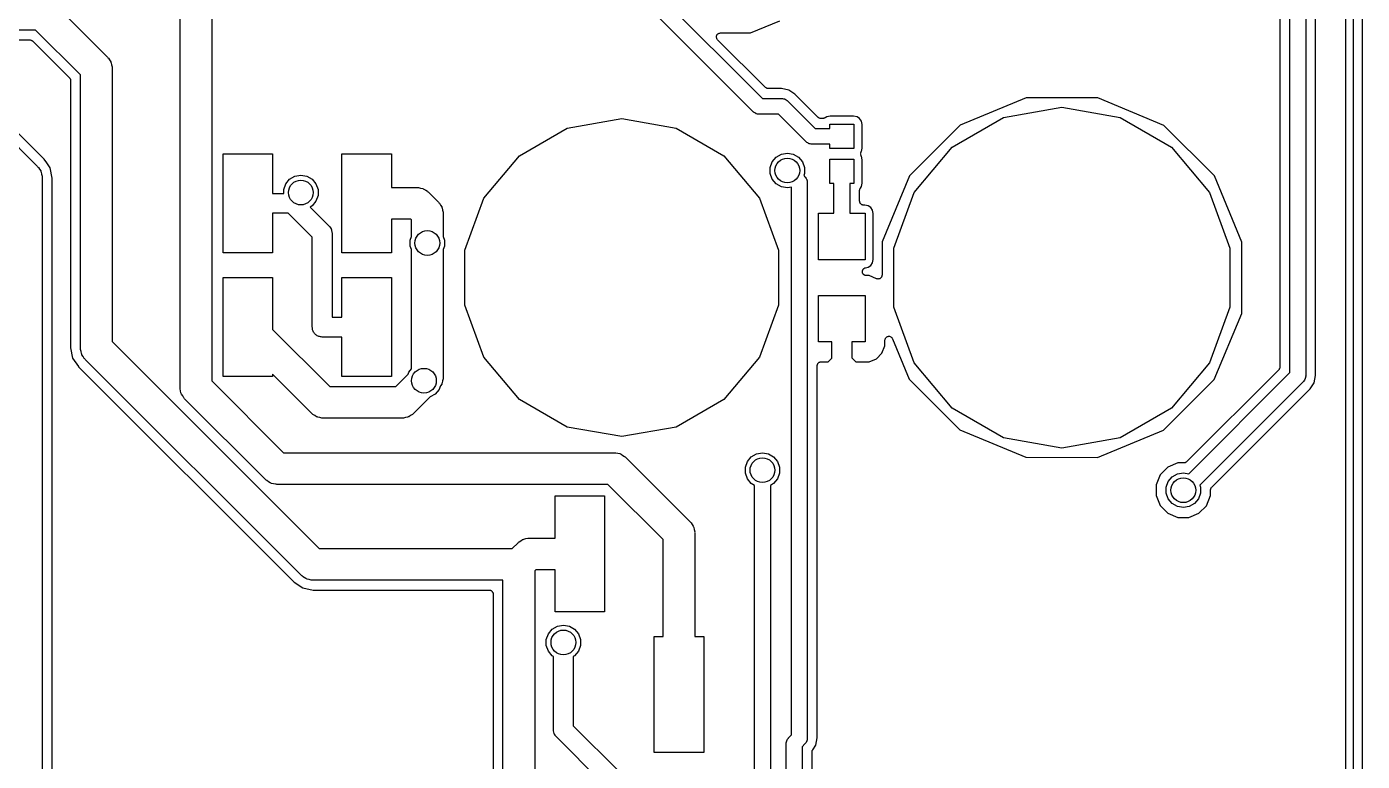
# Model space of a CAD drawing. Extents: x 51 to 137, y -158 to -25.
# Drawn here: x 102.28 to 136.51, y -86.46 to -67.61 of the extents above; entities that cross this region are included whole.
import ezdxf

# ---------------------------------------------------------------- set-up
doc = ezdxf.new("R2010")
doc.units = 0
doc.header["$MEASUREMENT"] = 0
doc.layers.add('BLACK', color=7, linetype='CONTINUOUS')

msp = doc.modelspace()

# ---------------------------------------------------------------- linework, layer by layer
at = {"layer": 'Black'}
for p, q in [((136.083, -28.2226), (136.083, -119.88)), ((136.286, -119.911), (136.286, -28.1863)), ((136.515, -28.1813), (136.515, -119.921)), ((135.065, -49.9212), (135.065, -76.5725)), ((135.319, -76.5625), (135.319, -49.9312)), ((134.658, -76.4883), (134.658, -50.1244)), ((105.162, -53.4781), (121.14, -69.456)), ((120.912, -69.8029), (104.878, -53.7683)), ((107.025, -57.4168), (107.025, -76.702)), ((106.212, -76.8703), (106.212, -57.5851)), ((134.404, -60.9518), (134.404, -76.341)), ((102.967, -67.0074), (104.356, -68.3963)), ((102.511, -67.7012), (100.038, -67.7012)), ((103.662, -68.852), (102.511, -67.7012)), ((120.033, -67.7798), (120.037, -67.7779)), ((120.037, -67.7779), (120.05, -67.7768)), ((120.05, -67.7768), (120.063, -67.7745)), ((120.063, -67.7745), (120.836, -67.7752)), ((120.836, -67.7752), (121.584, -67.4664)), ((100.293, -67.9552), (102.364, -67.9552)), ((102.364, -67.9552), (102.369, -67.956)), ((102.369, -67.956), (102.373, -67.9556)), ((102.373, -67.9556), (102.386, -67.959)), ((102.386, -67.959), (102.399, -67.9613)), ((102.399, -67.9613), (102.403, -67.9636)), ((102.403, -67.9636), (102.407, -67.9647)), ((102.407, -67.9647), (102.418, -67.9723)), ((102.418, -67.9723), (102.429, -67.979)), ((102.429, -67.979), (102.432, -67.9824)), ((102.432, -67.9824), (102.436, -67.985)), ((102.436, -67.985), (103.379, -68.9275)), ((119.962, -67.8849), (119.963, -67.8717)), ((119.963, -67.8892), (119.962, -67.8849)), ((119.963, -67.8583), (119.965, -67.8542)), ((119.963, -67.8717), (119.963, -67.8583)), ((119.963, -67.8936), (119.963, -67.8892)), ((119.968, -67.9061), (119.963, -67.8936)), ((119.965, -67.8498), (119.971, -67.8377)), ((119.965, -67.8542), (119.965, -67.8498)), ((119.971, -67.919), (119.968, -67.9061)), ((119.971, -67.8377), (119.975, -67.8252)), ((119.974, -67.9226), (119.971, -67.919)), ((119.975, -67.9268), (119.974, -67.9226)), ((119.975, -67.8252), (119.978, -67.8218)), ((119.984, -67.937), (119.975, -67.9268)), ((119.978, -67.8218), (119.98, -67.8178)), ((119.98, -67.8178), (119.989, -67.8084)), ((119.991, -67.9479), (119.984, -67.937)), ((119.989, -67.8084), (119.998, -67.7982)), ((121.216, -69.1722), (119.991, -67.9479)), ((119.998, -67.7982), (120.002, -67.796)), ((120.002, -67.796), (120.005, -67.7929)), ((120.005, -67.7929), (120.017, -67.7872)), ((120.017, -67.7872), (120.029, -67.7806)), ((120.029, -67.7806), (120.033, -67.7798)), ((104.356, -68.3963), (104.366, -68.411)), ((104.366, -68.411), (104.38, -68.4225)), ((104.38, -68.4225), (104.407, -68.4685)), ((104.407, -68.4685), (104.437, -68.5119)), ((104.437, -68.5119), (104.442, -68.5292)), ((104.442, -68.5292), (104.451, -68.5447)), ((104.451, -68.5447), (104.46, -68.597)), ((104.46, -68.597), (104.474, -68.6483)), ((104.474, -68.6483), (104.472, -68.6661)), ((104.472, -68.6661), (104.475, -68.6837)), ((104.475, -68.6837), (104.475, -75.6931)), ((103.379, -68.9275), (103.381, -68.9312)), ((103.381, -68.9312), (103.385, -68.934)), ((103.385, -68.934), (103.389, -68.9417)), ((103.389, -68.9417), (103.395, -68.9485)), ((103.395, -68.9485), (103.396, -68.9527)), ((103.396, -68.9527), (103.399, -68.9564)), ((103.399, -68.9564), (103.4, -68.9607)), ((103.4, -68.9607), (103.402, -68.9646)), ((103.402, -68.9646), (103.404, -68.9733)), ((103.404, -68.9733), (103.407, -68.9817)), ((103.407, -68.9817), (103.407, -68.9862)), ((103.407, -68.9862), (103.408, -68.9905)), ((103.408, -68.9905), (103.408, -68.9949)), ((103.408, -68.9949), (103.408, -68.9993)), ((103.408, -68.9993), (103.408, -75.8514)), ((103.662, -75.8614), (103.662, -68.852)), ((121.14, -69.456), (121.64, -69.456)), ((121.219, -69.1748), (121.216, -69.1722)), ((121.222, -69.1782), (121.219, -69.1748)), ((121.234, -69.1849), (121.222, -69.1782)), ((121.245, -69.1925), (121.234, -69.1849)), ((121.249, -69.1936), (121.245, -69.1925)), ((121.253, -69.1959), (121.249, -69.1936)), ((121.266, -69.1982), (121.253, -69.1959)), ((121.279, -69.2016), (121.266, -69.1982)), ((121.283, -69.2012), (121.279, -69.2016)), ((121.288, -69.202), (121.283, -69.2012)), ((121.63, -69.202), (121.288, -69.202)), ((121.814, -69.2386), (121.63, -69.202)), ((121.64, -69.456), (121.649, -69.4576)), ((121.649, -69.4576), (121.658, -69.4568)), ((121.658, -69.4568), (121.684, -69.4636)), ((121.684, -69.4636), (121.71, -69.4683)), ((121.71, -69.4683), (121.717, -69.4727)), ((121.717, -69.4727), (121.726, -69.475)), ((121.726, -69.475), (121.748, -69.4903)), ((121.748, -69.4903), (121.771, -69.5035)), ((121.943, -69.3248), (121.814, -69.2386)), ((121.971, -69.343), (121.943, -69.3248)), ((122.567, -69.9396), (121.971, -69.343)), ((127.903, -69.4403), (126.208, -70.1407)), ((129.737, -69.4419), (127.903, -69.4403)), ((131.431, -70.1452), (129.737, -69.4419)), ((120.92, -69.808), (120.912, -69.8029)), ((120.925, -69.8149), (120.92, -69.808)), ((120.948, -69.8281), (120.925, -69.8149)), ((120.97, -69.8434), (120.948, -69.8281)), ((121.771, -69.5035), (121.777, -69.5104)), ((121.777, -69.5104), (121.784, -69.5155)), ((121.784, -69.5155), (122.492, -70.2234)), ((127.32, -69.9422), (128.816, -69.6785)), ((128.816, -69.6785), (130.312, -69.9422)), ((116.138, -70.2177), (117.533, -69.9717)), ((117.533, -69.9717), (118.928, -70.2177)), ((120.979, -69.8457), (120.97, -69.8434)), ((120.987, -69.8501), (120.979, -69.8457)), ((121.013, -69.8548), (120.987, -69.8501)), ((121.038, -69.8616), (121.013, -69.8548)), ((121.047, -69.8608), (121.038, -69.8616)), ((121.056, -69.8624), (121.047, -69.8608)), ((121.556, -69.8624), (121.056, -69.8624)), ((122.264, -70.5703), (121.556, -69.8624)), ((122.571, -69.9422), (122.567, -69.9396)), ((122.574, -69.9456), (122.571, -69.9422)), ((122.585, -69.9523), (122.574, -69.9456)), ((122.596, -69.9599), (122.585, -69.9523)), ((122.6, -69.961), (122.596, -69.9599)), ((122.604, -69.9633), (122.6, -69.961)), ((122.617, -69.9656), (122.604, -69.9633)), ((122.63, -69.969), (122.617, -69.9656)), ((122.635, -69.9686), (122.63, -69.969)), ((122.639, -69.9694), (122.635, -69.9686)), ((122.689, -69.9694), (122.639, -69.9694)), ((122.701, -69.9674), (122.689, -69.9694)), ((122.712, -69.9667), (122.701, -69.9674)), ((122.718, -69.9643), (122.712, -69.9667)), ((122.724, -69.9633), (122.718, -69.9643)), ((122.734, -69.9574), (122.724, -69.9633)), ((122.745, -69.9527), (122.734, -69.9574)), ((122.788, -69.9244), (122.745, -69.9527)), ((122.875, -69.9076), (122.788, -69.9244)), ((122.865, -70.2234), (122.865, -70.1167)), ((122.865, -70.1167), (123.485, -70.1167)), ((123.475, -69.9076), (122.875, -69.9076)), ((123.565, -69.9256), (123.475, -69.9076)), ((123.485, -70.1167), (123.485, -70.7365)), ((123.632, -69.9712), (123.565, -69.9256)), ((123.677, -70.0395), (123.632, -69.9712)), ((123.694, -70.1265), (123.677, -70.0395)), ((123.694, -70.7264), (123.694, -70.1265)), ((126.208, -70.1407), (124.91, -71.4364)), ((126.005, -70.7015), (127.32, -69.9422)), ((130.312, -69.9422), (131.627, -70.7015)), ((132.727, -71.4432), (131.431, -70.1452)), ((101.625, -70.2637), (102.561, -71.199)), ((102.733, -71.0123), (101.927, -70.2057)), ((114.911, -70.9261), (116.138, -70.2177)), ((118.928, -70.2177), (120.155, -70.9261)), ((122.492, -70.2234), (122.865, -70.2234)), ((121.626, -70.8843), (121.779, -70.8574)), ((121.779, -70.8574), (121.931, -70.8843)), ((122.271, -70.5754), (122.264, -70.5703)), ((122.277, -70.5823), (122.271, -70.5754)), ((122.3, -70.5955), (122.277, -70.5823)), ((122.322, -70.6108), (122.3, -70.5955)), ((122.33, -70.6131), (122.322, -70.6108)), ((122.338, -70.6175), (122.33, -70.6131)), ((122.364, -70.6222), (122.338, -70.6175)), ((122.39, -70.629), (122.364, -70.6222)), ((122.399, -70.6282), (122.39, -70.629)), ((122.408, -70.6298), (122.399, -70.6282)), ((122.865, -70.6298), (122.408, -70.6298)), ((122.865, -70.7365), (122.865, -70.6298)), ((123.485, -70.7365), (122.865, -70.7365)), ((123.657, -70.8647), (123.659, -70.8585)), ((123.659, -70.852), (123.664, -70.8417)), ((123.659, -70.8585), (123.659, -70.852)), ((123.664, -70.8417), (123.667, -70.8309)), ((123.667, -70.8309), (123.671, -70.8257)), ((123.671, -70.8257), (123.674, -70.8198)), ((123.674, -70.8198), (123.676, -70.8164)), ((123.676, -70.8164), (123.694, -70.7264)), ((125.029, -71.8648), (126.005, -70.7015)), ((131.627, -70.7015), (132.603, -71.8648)), ((102.561, -71.199), (102.571, -71.2137)), ((102.799, -71.11), (102.733, -71.0123)), ((102.882, -71.2344), (102.799, -71.11)), ((107.315, -73.4162), (107.315, -70.8762)), ((107.315, -70.8762), (108.585, -70.8762)), ((108.585, -70.8762), (108.585, -71.8922)), ((110.363, -73.4162), (110.363, -70.8762)), ((110.363, -70.8762), (111.633, -70.8762)), ((111.633, -70.8762), (111.633, -71.7398)), ((114, -72.0114), (114.911, -70.9261)), ((120.155, -70.9261), (121.066, -72.0114)), ((121.339, -71.2261), (121.392, -71.0805)), ((121.392, -71.0805), (121.492, -70.9618)), ((121.492, -70.9618), (121.626, -70.8843)), ((121.931, -70.8843), (122.066, -70.9618)), ((122.066, -70.9618), (122.165, -71.0805)), ((122.165, -71.0805), (122.218, -71.2261)), ((122.865, -71.6357), (122.865, -71.0159)), ((122.865, -71.0159), (123.485, -71.0159)), ((123.485, -71.0159), (123.485, -71.6357)), ((123.658, -70.876), (123.657, -70.8647)), ((123.657, -70.8872), (123.658, -70.876)), ((123.659, -70.8935), (123.657, -70.8872)), ((123.659, -70.9), (123.659, -70.8935)), ((123.664, -70.9103), (123.659, -70.9)), ((123.667, -70.9211), (123.664, -70.9103)), ((123.67, -70.9264), (123.667, -70.9211)), ((123.673, -70.9324), (123.67, -70.9264)), ((123.677, -70.9387), (123.673, -70.9324)), ((123.694, -71.0257), (123.677, -70.9387)), ((123.694, -71.6256), (123.694, -71.0257)), ((102.571, -71.2137), (102.585, -71.2252)), ((102.585, -71.2252), (102.611, -71.2711)), ((102.611, -71.2711), (102.642, -71.3146)), ((102.642, -71.3146), (102.646, -71.3319)), ((102.646, -71.3319), (102.655, -71.3474)), ((102.655, -71.3474), (102.665, -71.3997)), ((102.665, -71.3997), (102.678, -71.451)), ((102.678, -71.451), (102.677, -71.4688)), ((102.677, -71.4688), (102.68, -71.4864)), ((102.68, -71.4864), (102.68, -90.2)), ((102.934, -71.4964), (102.882, -71.2344)), ((102.934, -90.0527), (102.934, -71.4964)), ((108.923, -71.6457), (109.022, -71.527)), ((109.022, -71.527), (109.157, -71.4495)), ((109.157, -71.4495), (109.309, -71.4226)), ((109.309, -71.4226), (109.462, -71.4495)), ((109.462, -71.4495), (109.596, -71.527)), ((109.596, -71.527), (109.696, -71.6457)), ((121.339, -71.3811), (121.339, -71.2261)), ((121.392, -71.5267), (121.339, -71.3811)), ((121.492, -71.6454), (121.392, -71.5267)), ((122.218, -71.3811), (122.198, -71.4358)), ((122.198, -71.4358), (122.231, -71.4687)), ((122.218, -71.2261), (122.218, -71.3811)), ((122.231, -71.4687), (122.236, -71.476)), ((122.236, -71.476), (122.243, -71.4818)), ((122.243, -71.4818), (122.257, -71.5048)), ((122.257, -71.5048), (122.272, -71.5265)), ((122.272, -71.5265), (122.274, -71.5352)), ((122.274, -71.5352), (122.279, -71.5429)), ((122.279, -71.5429), (122.283, -71.5691)), ((124.91, -71.4364), (124.207, -73.1302)), ((133.427, -73.1382), (132.727, -71.4432)), ((108.87, -71.7913), (108.923, -71.6457)), ((108.87, -71.8922), (108.87, -71.7913)), ((109.696, -71.6457), (109.749, -71.7913)), ((109.749, -71.7913), (109.749, -71.9463)), ((111.633, -71.7398), (112.294, -71.7398)), ((112.294, -71.7398), (112.311, -71.7429)), ((112.311, -71.7429), (112.329, -71.7413)), ((112.329, -71.7413), (112.38, -71.7551)), ((112.38, -71.7551), (112.433, -71.7643)), ((112.433, -71.7643), (112.448, -71.7732)), ((112.448, -71.7732), (112.465, -71.7779)), ((112.465, -71.7779), (112.509, -71.8083)), ((112.509, -71.8083), (112.555, -71.8349)), ((112.555, -71.8349), (112.566, -71.8486)), ((112.566, -71.8486), (112.581, -71.8588)), ((112.581, -71.8588), (112.838, -72.1161)), ((121.626, -71.7229), (121.492, -71.6454)), ((121.779, -71.7498), (121.626, -71.7229)), ((121.884, -71.7312), (121.779, -71.7498)), ((121.884, -85.7818), (121.884, -71.7312)), ((122.283, -71.5691), (122.29, -71.5947)), ((122.29, -71.5947), (122.289, -71.6036)), ((122.289, -71.6036), (122.291, -71.6124)), ((122.291, -71.6124), (122.291, -85.866)), ((122.972, -71.6357), (122.865, -71.6357)), ((122.972, -72.4002), (122.972, -71.6357)), ((123.485, -71.6357), (123.378, -71.6357)), ((123.378, -71.6357), (123.378, -72.4002)), ((123.632, -71.8115), (123.634, -71.7993)), ((123.632, -72.0894), (123.632, -71.8115)), ((123.634, -71.7993), (123.635, -71.7869)), ((123.635, -71.7869), (123.637, -71.782)), ((123.637, -71.782), (123.638, -71.7768)), ((123.638, -71.7768), (123.645, -71.766)), ((123.645, -71.766), (123.65, -71.7547)), ((123.65, -71.7547), (123.676, -71.7155)), ((123.676, -71.7155), (123.694, -71.6256)), ((124.51, -73.2919), (125.029, -71.8648)), ((132.603, -71.8648), (133.122, -73.2919)), ((108.585, -71.8922), (108.87, -71.8922)), ((109.596, -72.2106), (109.546, -72.2396)), ((109.696, -72.0919), (109.596, -72.2106)), ((109.749, -71.9463), (109.696, -72.0919)), ((112.838, -72.1161), (112.849, -72.1308)), ((112.849, -72.1308), (112.862, -72.1423)), ((112.862, -72.1423), (112.889, -72.1883)), ((112.889, -72.1883), (112.919, -72.2317)), ((113.515, -73.3428), (114, -72.0114)), ((121.066, -72.0114), (121.551, -73.3428)), ((123.634, -72.0982), (123.632, -72.0894)), ((123.634, -72.1071), (123.634, -72.0982)), ((123.637, -72.1154), (123.634, -72.1071)), ((123.638, -72.1242), (123.637, -72.1154)), ((123.643, -72.1319), (123.638, -72.1242)), ((123.646, -72.1402), (123.643, -72.1319)), ((123.652, -72.147), (123.646, -72.1402)), ((123.656, -72.1547), (123.652, -72.147)), ((123.663, -72.1604), (123.656, -72.1547)), ((123.668, -72.1673), (123.663, -72.1604)), ((123.676, -72.1717), (123.668, -72.1673)), ((123.683, -72.1774), (123.676, -72.1717)), ((123.691, -72.1805), (123.683, -72.1774)), ((123.699, -72.1849), (123.691, -72.1805)), ((123.708, -72.1864), (123.699, -72.1849)), ((123.716, -72.1895), (123.708, -72.1864)), ((123.725, -72.1895), (123.716, -72.1895)), ((123.734, -72.191), (123.725, -72.1895)), ((123.762, -72.191), (123.734, -72.191)), ((123.852, -72.2091), (123.762, -72.191)), ((123.919, -72.2546), (123.852, -72.2091)), ((108.988, -72.4002), (108.585, -72.4002)), ((108.585, -72.4002), (108.585, -73.4162)), ((109.601, -73.0128), (108.988, -72.4002)), ((109.546, -72.2396), (110.034, -72.728)), ((112.125, -72.5526), (111.633, -72.5526)), ((111.633, -72.5526), (111.633, -73.4162)), ((112.145, -72.5718), (112.125, -72.5526)), ((112.145, -72.9956), (112.145, -72.5718)), ((112.919, -72.2317), (112.924, -72.249)), ((112.924, -72.249), (112.933, -72.2645)), ((112.933, -72.2645), (112.942, -72.3168)), ((112.942, -72.3168), (112.956, -72.3681)), ((112.956, -72.3681), (112.954, -72.3859)), ((112.954, -72.3859), (112.957, -72.4035)), ((112.957, -72.4035), (112.957, -72.9956)), ((122.578, -73.594), (122.578, -72.4002)), ((122.578, -72.4002), (122.972, -72.4002)), ((123.378, -72.4002), (123.772, -72.4002)), ((123.772, -72.4002), (123.772, -73.594)), ((123.964, -72.323), (123.919, -72.2546)), ((123.981, -72.41), (123.964, -72.323)), ((123.981, -73.5839), (123.981, -72.41)), ((110.034, -72.728), (110.041, -72.7371)), ((110.041, -72.7371), (110.049, -72.7443)), ((110.049, -72.7443), (110.066, -72.7731)), ((110.066, -72.7731), (110.085, -72.8003)), ((110.085, -72.8003), (110.088, -72.811)), ((110.088, -72.811), (110.093, -72.8207)), ((110.093, -72.8207), (110.099, -72.8534)), ((110.099, -72.8534), (110.108, -72.8855)), ((110.108, -72.8855), (110.107, -72.8966)), ((110.107, -72.8966), (110.109, -72.9076)), ((110.109, -72.9076), (110.109, -75.0672)), ((109.601, -75.3212), (109.601, -73.0128)), ((112.112, -73.0863), (112.145, -72.9956)), ((112.112, -73.2413), (112.112, -73.0863)), ((112.145, -73.332), (112.112, -73.2413)), ((112.957, -72.9956), (112.99, -73.0863)), ((112.99, -73.2413), (112.957, -73.332)), ((112.99, -73.0863), (112.99, -73.2413)), ((124.207, -73.1302), (124.206, -73.9864)), ((133.425, -74.9722), (133.427, -73.1382)), ((108.585, -73.4162), (107.315, -73.4162)), ((111.633, -73.4162), (110.363, -73.4162)), ((112.145, -76.393), (112.145, -73.332)), ((112.957, -73.332), (112.957, -76.6089)), ((113.515, -74.7596), (113.515, -73.3428)), ((121.551, -73.3428), (121.551, -74.7596)), ((123.772, -73.594), (122.578, -73.594)), ((123.963, -73.6739), (123.981, -73.5839)), ((124.51, -74.8105), (124.51, -73.2919)), ((133.122, -73.2919), (133.122, -74.8105)), ((123.701, -73.9005), (123.703, -73.8909)), ((123.703, -73.9084), (123.701, -73.9005)), ((123.703, -73.8812), (123.705, -73.8736)), ((123.703, -73.8909), (123.703, -73.8812)), ((123.703, -73.9164), (123.703, -73.9084)), ((123.706, -73.9256), (123.703, -73.9164)), ((123.705, -73.8736), (123.707, -73.8657)), ((123.708, -73.9352), (123.706, -73.9256)), ((123.707, -73.8657), (123.711, -73.8572)), ((123.712, -73.9421), (123.708, -73.9352)), ((123.711, -73.8572), (123.715, -73.848)), ((123.715, -73.848), (123.72, -73.8419)), ((123.72, -73.8419), (123.724, -73.8348)), ((123.724, -73.8348), (123.731, -73.8284)), ((123.731, -73.8284), (123.737, -73.821)), ((123.737, -73.821), (123.744, -73.817)), ((123.744, -73.817), (123.75, -73.8117)), ((123.75, -73.8117), (123.759, -73.8082)), ((123.759, -73.8082), (123.768, -73.8033)), ((123.768, -73.8033), (123.776, -73.8019)), ((123.776, -73.8019), (123.783, -73.7991)), ((123.783, -73.7991), (123.849, -73.7863)), ((123.849, -73.7863), (123.917, -73.7414)), ((123.917, -73.7414), (123.963, -73.6739)), ((107.315, -76.5912), (107.315, -74.0512)), ((107.315, -74.0512), (108.585, -74.0512)), ((108.585, -74.0512), (108.585, -75.3815)), ((110.363, -75.0672), (110.363, -74.0512)), ((110.363, -74.0512), (111.633, -74.0512)), ((111.633, -74.0512), (111.633, -76.5912)), ((123.715, -73.9496), (123.712, -73.9421)), ((123.721, -73.9571), (123.715, -73.9496)), ((123.726, -73.9654), (123.721, -73.9571)), ((123.732, -73.9705), (123.726, -73.9654)), ((123.737, -73.9766), (123.732, -73.9705)), ((123.746, -73.9815), (123.737, -73.9766)), ((123.753, -73.9876), (123.746, -73.9815)), ((123.761, -73.9903), (123.753, -73.9876)), ((123.768, -73.9943), (123.761, -73.9903)), ((123.778, -73.996), (123.768, -73.9943)), ((123.787, -73.9991), (123.778, -73.996)), ((123.795, -73.999), (123.787, -73.9991)), ((123.803, -74.0004), (123.795, -73.999)), ((123.873, -74.0004), (123.803, -74.0004)), ((124.065, -74.0801), (123.873, -74.0004)), ((124.076, -74.0825), (124.065, -74.0801)), ((124.087, -74.0863), (124.076, -74.0825)), ((124.093, -74.0863), (124.087, -74.0863)), ((124.1, -74.0878), (124.093, -74.0863)), ((124.111, -74.0863), (124.1, -74.0878)), ((124.122, -74.0864), (124.111, -74.0863)), ((124.128, -74.0841), (124.122, -74.0864)), ((124.135, -74.0832), (124.128, -74.0841)), ((124.145, -74.0781), (124.135, -74.0832)), ((124.155, -74.0743), (124.145, -74.0781)), ((124.16, -74.07), (124.155, -74.0743)), ((124.166, -74.0669), (124.16, -74.07)), ((124.174, -74.0587), (124.166, -74.0669)), ((124.182, -74.0517), (124.174, -74.0587)), ((124.185, -74.0458), (124.182, -74.0517)), ((124.19, -74.0409), (124.185, -74.0458)), ((124.194, -74.0307), (124.19, -74.0409)), ((124.2, -74.0211), (124.194, -74.0307)), ((124.201, -74.0145), (124.2, -74.0211)), ((124.204, -74.0083), (124.201, -74.0145)), ((124.206, -73.9864), (124.204, -73.9972)), ((124.204, -73.9972), (124.204, -74.0083)), ((122.578, -75.7022), (122.578, -74.5084)), ((122.578, -74.5084), (123.772, -74.5084)), ((123.772, -74.5084), (123.772, -75.7022)), ((114, -76.091), (113.515, -74.7596)), ((121.551, -74.7596), (121.066, -76.091)), ((125.029, -76.2376), (124.51, -74.8105)), ((133.122, -74.8105), (132.603, -76.2376)), ((110.109, -75.0672), (110.363, -75.0672)), ((132.722, -76.666), (133.425, -74.9722)), ((108.585, -75.3815), (110.049, -76.8456)), ((109.605, -75.3431), (109.601, -75.3212)), ((109.605, -75.3653), (109.605, -75.3431)), ((109.612, -75.3862), (109.605, -75.3653)), ((109.616, -75.4081), (109.612, -75.3862)), ((109.627, -75.4273), (109.616, -75.4081)), ((109.635, -75.4482), (109.627, -75.4273)), ((109.649, -75.4652), (109.635, -75.4482)), ((109.66, -75.4845), (109.649, -75.4652)), ((109.677, -75.4988), (109.66, -75.4845)), ((109.691, -75.5158), (109.677, -75.4988)), ((109.711, -75.5269), (109.691, -75.5158)), ((109.728, -75.5412), (109.711, -75.5269)), ((109.749, -75.5488), (109.728, -75.5412)), ((109.768, -75.5599), (109.749, -75.5488)), ((109.79, -75.5637), (109.768, -75.5599)), ((109.811, -75.5713), (109.79, -75.5637)), ((109.833, -75.5713), (109.811, -75.5713)), ((109.855, -75.5752), (109.833, -75.5713)), ((110.363, -75.5752), (109.855, -75.5752)), ((110.363, -76.5912), (110.363, -75.5752)), ((124.28, -75.6572), (124.283, -75.6419)), ((124.283, -75.6419), (124.285, -75.6265)), ((124.285, -75.6265), (124.286, -75.6246)), ((124.286, -75.6224), (124.294, -75.609)), ((124.286, -75.6246), (124.286, -75.6224)), ((124.294, -75.609), (124.301, -75.5952)), ((124.301, -75.5952), (124.303, -75.5937)), ((124.303, -75.5937), (124.304, -75.5918)), ((124.304, -75.5918), (124.316, -75.5819)), ((124.316, -75.5819), (124.327, -75.5714)), ((124.327, -75.5714), (124.329, -75.5706)), ((124.329, -75.5706), (124.331, -75.5692)), ((124.331, -75.5692), (124.345, -75.5639)), ((124.345, -75.5639), (124.36, -75.5579)), ((124.36, -75.5579), (124.362, -75.5578)), ((124.362, -75.5578), (124.364, -75.5571)), ((124.364, -75.5571), (124.379, -75.5571)), ((124.379, -75.5571), (124.395, -75.5564)), ((124.395, -75.5564), (124.397, -75.5571)), ((124.397, -75.5571), (124.399, -75.5571)), ((124.399, -75.5571), (124.414, -75.5624)), ((124.414, -75.5624), (124.428, -75.5671)), ((124.428, -75.5671), (124.43, -75.5684)), ((124.43, -75.5684), (124.432, -75.5692)), ((124.432, -75.5692), (124.444, -75.5791)), ((124.444, -75.5791), (124.456, -75.5886)), ((124.456, -75.5886), (124.458, -75.5904)), ((124.458, -75.5904), (124.459, -75.5918)), ((124.459, -75.5918), (124.467, -75.6053)), ((124.467, -75.6053), (124.475, -75.6184)), ((124.475, -75.6184), (124.905, -76.6592)), ((103.408, -75.8514), (103.46, -76.1134)), ((103.665, -75.879), (103.662, -75.8614)), ((103.664, -75.8968), (103.665, -75.879)), ((103.678, -75.9481), (103.664, -75.8968)), ((103.687, -76.0004), (103.678, -75.9481)), ((104.475, -75.6931), (109.78, -80.9978)), ((122.921, -75.7022), (122.578, -75.7022)), ((122.921, -76.1173), (122.921, -75.7022)), ((123.772, -75.7022), (123.429, -75.7022)), ((123.429, -75.7022), (123.429, -76.1053)), ((124.06, -76.1329), (124.203, -75.99)), ((124.203, -75.99), (124.28, -75.8032)), ((124.28, -75.8032), (124.28, -75.6572)), ((103.46, -76.1134), (103.608, -76.3347)), ((103.608, -76.3347), (103.608, -76.3347)), ((103.608, -76.3347), (103.608, -76.3347)), ((103.608, -76.3347), (103.609, -76.3354)), ((103.609, -76.3354), (109.137, -81.8641)), ((103.696, -76.0159), (103.687, -76.0004)), ((103.7, -76.0332), (103.696, -76.0159)), ((103.731, -76.0766), (103.7, -76.0332)), ((103.757, -76.1226), (103.731, -76.0766)), ((103.771, -76.1341), (103.757, -76.1226)), ((103.781, -76.1488), (103.771, -76.1341)), ((109.324, -81.6916), (103.781, -76.1488)), ((114.911, -77.1763), (114, -76.091)), ((121.066, -76.091), (120.155, -77.1763)), ((122.545, -76.3118), (122.546, -76.303)), ((122.545, -85.856), (122.545, -76.3118)), ((122.546, -76.2942), (122.549, -76.2858)), ((122.546, -76.303), (122.546, -76.2942)), ((122.549, -76.2858), (122.551, -76.2771)), ((122.551, -76.2771), (122.555, -76.2694)), ((122.555, -76.2694), (122.558, -76.261)), ((122.558, -76.261), (122.564, -76.2542)), ((122.564, -76.2542), (122.569, -76.2465)), ((122.569, -76.2465), (122.575, -76.2408)), ((122.575, -76.2408), (122.581, -76.234)), ((122.581, -76.234), (122.589, -76.2295)), ((122.589, -76.2295), (122.596, -76.2238)), ((122.596, -76.2238), (122.604, -76.2208)), ((122.604, -76.2208), (122.612, -76.2163)), ((122.612, -76.2163), (122.62, -76.2148)), ((122.62, -76.2148), (122.629, -76.2117)), ((122.629, -76.2117), (122.638, -76.2117)), ((122.638, -76.2117), (122.646, -76.2102)), ((122.646, -76.2102), (122.828, -76.2102)), ((122.828, -76.2102), (122.921, -76.1173)), ((123.429, -76.1053), (123.534, -76.2102)), ((123.534, -76.2102), (123.873, -76.2102)), ((123.873, -76.2102), (124.06, -76.1329)), ((126.005, -77.4009), (125.029, -76.2376)), ((132.603, -76.2376), (131.627, -77.4009)), ((108.585, -76.5912), (107.315, -76.5912)), ((109.593, -77.5394), (108.585, -76.5309)), ((108.585, -76.5309), (108.585, -76.5912)), ((111.633, -76.5912), (110.363, -76.5912)), ((111.74, -76.8456), (112.058, -76.5272)), ((112.058, -76.5272), (112.078, -76.4725)), ((112.078, -76.4725), (112.145, -76.393)), ((112.956, -76.6443), (112.942, -76.6956)), ((112.957, -76.6089), (112.954, -76.6265)), ((112.954, -76.6265), (112.956, -76.6443)), ((124.905, -76.6592), (126.201, -77.9572)), ((131.424, -77.9617), (132.722, -76.666)), ((134.375, -76.4129), (132.011, -78.7763)), ((132.065, -79.0822), (134.658, -76.4883)), ((134.377, -76.4092), (134.375, -76.4129)), ((134.381, -76.4063), (134.377, -76.4092)), ((134.387, -76.3948), (134.381, -76.4063)), ((134.395, -76.384), (134.387, -76.3948)), ((134.396, -76.3797), (134.395, -76.384)), ((134.398, -76.3758), (134.396, -76.3797)), ((134.401, -76.3627), (134.398, -76.3758)), ((134.404, -76.3499), (134.401, -76.3627)), ((134.404, -76.341), (134.404, -76.3454)), ((134.404, -76.3454), (134.404, -76.3499)), ((135.046, -76.6584), (135.031, -76.6801)), ((135.048, -76.6497), (135.046, -76.6584)), ((135.053, -76.642), (135.048, -76.6497)), ((135.057, -76.6159), (135.053, -76.642)), ((135.064, -76.5902), (135.057, -76.6159)), ((135.065, -76.5725), (135.063, -76.5813)), ((135.063, -76.5813), (135.064, -76.5902)), ((135.282, -76.7467), (135.319, -76.5625)), ((106.216, -76.8879), (106.212, -76.8703)), ((106.214, -76.9057), (106.216, -76.8879)), ((106.228, -76.957), (106.214, -76.9057)), ((106.237, -77.0093), (106.228, -76.957)), ((106.246, -77.0248), (106.237, -77.0093)), ((107.025, -76.702), (108.865, -78.5416)), ((110.049, -76.8456), (111.74, -76.8456)), ((112.851, -76.9187), (112.751, -77.0374)), ((112.879, -76.8417), (112.851, -76.9187)), ((112.889, -76.8241), (112.879, -76.8417)), ((112.919, -76.7807), (112.889, -76.8241)), ((112.924, -76.7634), (112.919, -76.7807)), ((112.933, -76.7479), (112.924, -76.7634)), ((112.942, -76.6956), (112.933, -76.7479)), ((135.005, -76.7162), (132.349, -79.3724)), ((132.658, -79.4229), (135.178, -76.9029)), ((135.01, -76.7089), (135.005, -76.7162)), ((135.017, -76.7031), (135.01, -76.7089)), ((135.031, -76.6801), (135.017, -76.7031)), ((135.178, -76.9029), (135.282, -76.7467)), ((106.25, -77.0421), (106.246, -77.0248)), ((106.281, -77.0855), (106.25, -77.0421)), ((106.307, -77.1315), (106.281, -77.0855)), ((106.321, -77.143), (106.307, -77.1315)), ((106.331, -77.1577), (106.321, -77.143)), ((108.409, -79.2354), (106.331, -77.1577)), ((112.624, -77.111), (112.195, -77.5394)), ((112.751, -77.0374), (112.624, -77.111)), ((116.138, -77.8847), (114.911, -77.1763)), ((120.155, -77.1763), (118.928, -77.8847)), ((109.608, -77.5496), (109.593, -77.5394)), ((109.62, -77.5633), (109.608, -77.5496)), ((109.666, -77.5899), (109.62, -77.5633)), ((109.709, -77.6203), (109.666, -77.5899)), ((109.726, -77.625), (109.709, -77.6203)), ((109.742, -77.6339), (109.726, -77.625)), ((109.794, -77.6431), (109.742, -77.6339)), ((109.845, -77.6569), (109.794, -77.6431)), ((109.863, -77.6553), (109.845, -77.6569)), ((109.881, -77.6584), (109.863, -77.6553)), ((111.908, -77.6584), (109.881, -77.6584)), ((111.926, -77.6553), (111.908, -77.6584)), ((111.943, -77.6569), (111.926, -77.6553)), ((111.995, -77.6431), (111.943, -77.6569)), ((112.047, -77.6339), (111.995, -77.6431)), ((112.062, -77.6249), (112.047, -77.6339)), ((112.08, -77.6203), (112.062, -77.6249)), ((112.123, -77.5899), (112.08, -77.6203)), ((112.169, -77.5633), (112.123, -77.5899)), ((112.181, -77.5496), (112.169, -77.5633)), ((112.195, -77.5394), (112.181, -77.5496)), ((127.32, -78.1602), (126.005, -77.4009)), ((131.627, -77.4009), (130.312, -78.1602)), ((117.533, -78.1307), (116.138, -77.8847)), ((118.928, -77.8847), (117.533, -78.1307)), ((126.201, -77.9572), (127.895, -78.6605)), ((129.729, -78.6621), (131.424, -77.9617)), ((128.816, -78.4239), (127.32, -78.1602)), ((130.312, -78.1602), (128.816, -78.4239)), ((108.865, -78.5416), (117.346, -78.5416)), ((117.346, -78.5416), (117.364, -78.5447)), ((117.364, -78.5447), (117.382, -78.5431)), ((117.382, -78.5431), (117.433, -78.5569)), ((117.433, -78.5569), (117.485, -78.5661)), ((117.485, -78.5661), (117.501, -78.575)), ((117.501, -78.575), (117.518, -78.5797)), ((117.518, -78.5797), (117.561, -78.6101)), ((117.561, -78.6101), (117.607, -78.6367)), ((117.607, -78.6367), (117.619, -78.6504)), ((117.619, -78.6504), (117.633, -78.6606)), ((117.633, -78.6606), (119.286, -80.3135)), ((120.755, -78.767), (120.854, -78.6483)), ((120.854, -78.6483), (120.988, -78.5708)), ((120.988, -78.5708), (121.141, -78.5439)), ((121.141, -78.5439), (121.294, -78.5708)), ((121.294, -78.5708), (121.428, -78.6483)), ((121.428, -78.6483), (121.527, -78.767)), ((127.895, -78.6605), (129.729, -78.6621)), ((120.702, -78.9126), (120.755, -78.767)), ((120.702, -79.0676), (120.702, -78.9126)), ((120.755, -79.2132), (120.702, -79.0676)), ((121.527, -78.767), (121.58, -78.9126)), ((121.58, -79.0676), (121.527, -79.2132)), ((121.58, -78.9126), (121.58, -79.0676)), ((131.534, -78.9121), (131.338, -79.1084)), ((131.791, -78.806), (131.534, -78.9121)), ((131.777, -79.0853), (131.929, -79.0584)), ((131.939, -78.8061), (131.791, -78.806)), ((131.929, -79.0584), (132.065, -79.0822)), ((131.944, -78.8053), (131.939, -78.8061)), ((131.948, -78.8057), (131.944, -78.8053)), ((131.961, -78.8023), (131.948, -78.8057)), ((131.974, -78.8), (131.961, -78.8023)), ((131.978, -78.7978), (131.974, -78.8)), ((131.982, -78.7966), (131.978, -78.7978)), ((131.993, -78.789), (131.982, -78.7966)), ((132.005, -78.7824), (131.993, -78.789)), ((132.007, -78.7789), (132.005, -78.7824)), ((132.011, -78.7763), (132.007, -78.7789)), ((108.424, -79.2456), (108.409, -79.2354)), ((108.435, -79.2593), (108.424, -79.2456)), ((108.481, -79.2859), (108.435, -79.2593)), ((108.525, -79.3163), (108.481, -79.2859)), ((108.542, -79.321), (108.525, -79.3163)), ((108.558, -79.3299), (108.542, -79.321)), ((108.61, -79.3391), (108.558, -79.3299)), ((108.661, -79.3529), (108.61, -79.3391)), ((108.679, -79.3513), (108.661, -79.3529)), ((108.697, -79.3544), (108.679, -79.3513)), ((117.178, -79.3544), (108.697, -79.3544)), ((118.593, -80.7692), (117.178, -79.3544)), ((120.854, -79.3319), (120.755, -79.2132)), ((120.938, -79.3802), (120.854, -79.3319)), ((120.938, -93.3258), (120.938, -79.3802)), ((121.428, -79.3319), (121.344, -79.3802)), ((121.344, -79.3802), (121.344, -93.2416)), ((121.527, -79.2132), (121.428, -79.3319)), ((131.338, -79.1084), (131.231, -79.365)), ((131.231, -79.365), (131.231, -79.6429)), ((131.49, -79.4271), (131.543, -79.2815)), ((131.543, -79.2815), (131.643, -79.1628)), ((131.643, -79.1628), (131.777, -79.0853)), ((132.349, -79.3724), (132.369, -79.4271)), ((115.824, -80.7314), (115.824, -79.6519)), ((115.824, -79.6519), (117.094, -79.6519)), ((117.094, -79.6519), (117.094, -82.6237)), ((131.231, -79.6429), (131.337, -79.8998)), ((131.49, -79.5821), (131.49, -79.4271)), ((131.543, -79.7277), (131.49, -79.5821)), ((131.643, -79.8464), (131.543, -79.7277)), ((132.316, -79.7277), (132.216, -79.8464)), ((132.369, -79.5821), (132.316, -79.7277)), ((132.369, -79.4271), (132.369, -79.5821)), ((132.521, -79.9008), (132.628, -79.6441)), ((132.628, -79.4859), (132.632, -79.473)), ((132.629, -79.4903), (132.628, -79.4859)), ((132.628, -79.4947), (132.629, -79.4903)), ((132.628, -79.6441), (132.628, -79.4947)), ((132.632, -79.473), (132.634, -79.4599)), ((132.634, -79.4599), (132.636, -79.4561)), ((132.636, -79.4561), (132.638, -79.4518)), ((132.638, -79.4518), (132.645, -79.4409)), ((132.645, -79.4409), (132.652, -79.4294)), ((132.652, -79.4294), (132.655, -79.4265)), ((132.655, -79.4265), (132.658, -79.4229)), ((131.337, -79.8998), (131.533, -80.0964)), ((131.533, -80.0964), (131.79, -80.203)), ((131.777, -79.9239), (131.643, -79.8464)), ((131.929, -79.9508), (131.777, -79.9239)), ((132.082, -79.9239), (131.929, -79.9508)), ((132.068, -80.2032), (132.325, -80.0971)), ((132.216, -79.8464), (132.082, -79.9239)), ((132.325, -80.0971), (132.521, -79.9008)), ((119.286, -80.3135), (119.297, -80.3282)), ((119.297, -80.3282), (119.31, -80.3397)), ((119.31, -80.3397), (119.337, -80.3856)), ((119.337, -80.3856), (119.367, -80.4291)), ((119.367, -80.4291), (119.372, -80.4464)), ((131.79, -80.203), (132.068, -80.2032)), ((114.948, -80.7999), (114.992, -80.7695)), ((114.992, -80.7695), (115.009, -80.7648)), ((115.009, -80.7648), (115.024, -80.7559)), ((115.024, -80.7559), (115.077, -80.7467)), ((115.077, -80.7467), (115.128, -80.7329)), ((115.128, -80.7329), (115.146, -80.7345)), ((115.146, -80.7345), (115.163, -80.7314)), ((115.163, -80.7314), (115.824, -80.7314)), ((118.593, -83.2587), (118.593, -80.7692)), ((119.372, -80.4464), (119.381, -80.4619)), ((119.381, -80.4619), (119.39, -80.5142)), ((119.39, -80.5142), (119.404, -80.5655)), ((119.404, -80.5655), (119.402, -80.5833)), ((119.402, -80.5833), (119.405, -80.6009)), ((119.405, -80.6009), (119.405, -83.2587)), ((109.78, -80.9978), (114.729, -80.9978)), ((114.729, -80.9978), (114.876, -80.8504)), ((114.876, -80.8504), (114.891, -80.8402)), ((114.891, -80.8402), (114.902, -80.8265)), ((114.902, -80.8265), (114.948, -80.7999)), ((109.339, -81.7018), (109.324, -81.6916)), ((109.35, -81.7155), (109.339, -81.7018)), ((109.396, -81.7421), (109.35, -81.7155)), ((109.44, -81.7725), (109.396, -81.7421)), ((109.457, -81.7771), (109.44, -81.7725)), ((109.473, -81.7861), (109.457, -81.7771)), ((109.525, -81.7953), (109.473, -81.7861)), ((109.576, -81.8091), (109.525, -81.7953)), ((109.594, -81.8075), (109.576, -81.8091)), ((109.611, -81.8106), (109.594, -81.8075)), ((114.49, -81.8106), (109.611, -81.8106)), ((114.49, -101.191), (114.49, -81.8106)), ((115.332, -81.5442), (115.303, -81.5725)), ((115.303, -81.5725), (115.303, -101.023)), ((115.824, -81.5442), (115.332, -81.5442)), ((115.824, -82.6237), (115.824, -81.5442)), ((109.137, -81.8641), (109.36, -82.0125)), ((109.36, -82.0125), (109.622, -82.0646)), ((109.622, -82.0646), (114.135, -82.0646)), ((114.135, -82.0646), (114.144, -82.0661)), ((114.144, -82.0661), (114.153, -82.0661)), ((114.153, -82.0661), (114.161, -82.0692)), ((114.161, -82.0692), (114.17, -82.0707)), ((114.17, -82.0707), (114.177, -82.0752)), ((114.177, -82.0752), (114.186, -82.0782)), ((114.186, -82.0782), (114.193, -82.0839)), ((114.193, -82.0839), (114.2, -82.0884)), ((114.2, -82.0884), (114.206, -82.0952)), ((114.206, -82.0952), (114.213, -82.1009)), ((114.213, -82.1009), (114.217, -82.1086)), ((114.217, -82.1086), (114.223, -82.1154)), ((114.223, -82.1154), (114.226, -82.1238)), ((114.226, -82.1238), (114.23, -82.1315)), ((114.23, -82.1315), (114.232, -82.1402)), ((114.232, -82.1402), (114.235, -82.1486)), ((114.235, -82.1486), (114.235, -82.1574)), ((114.235, -82.1574), (114.236, -82.1662)), ((114.236, -82.1662), (114.236, -101.152)), ((117.094, -82.6237), (115.824, -82.6237)), ((115.653, -83.1855), (115.753, -83.0668)), ((115.753, -83.0668), (115.887, -82.9893)), ((115.887, -82.9893), (116.039, -82.9624)), ((116.039, -82.9624), (116.192, -82.9893)), ((116.192, -82.9893), (116.326, -83.0668)), ((116.326, -83.0668), (116.426, -83.1855)), ((115.6, -83.3311), (115.653, -83.1855)), ((115.6, -83.4861), (115.6, -83.3311)), ((115.653, -83.6317), (115.6, -83.4861)), ((116.426, -83.1855), (116.479, -83.3311)), ((116.479, -83.4861), (116.426, -83.6317)), ((116.479, -83.3311), (116.479, -83.4861)), ((118.364, -86.2305), (118.364, -83.2587)), ((118.364, -83.2587), (118.593, -83.2587)), ((119.405, -83.2587), (119.634, -83.2587)), ((119.634, -83.2587), (119.634, -86.2305)), ((115.753, -83.7504), (115.653, -83.6317)), ((115.785, -83.7694), (115.753, -83.7504)), ((115.785, -85.6543), (115.785, -83.7694)), ((116.326, -83.7504), (116.293, -83.7694)), ((116.293, -83.7694), (116.293, -85.5491)), ((116.426, -83.6317), (116.326, -83.7504)), ((116.293, -85.5491), (117.474, -86.7299)), ((115.787, -85.6653), (115.785, -85.6543)), ((115.786, -85.6764), (115.787, -85.6653)), ((115.795, -85.7085), (115.786, -85.6764)), ((115.801, -85.7412), (115.795, -85.7085)), ((115.806, -85.7509), (115.801, -85.7412)), ((115.809, -85.7616), (115.806, -85.7509)), ((115.828, -85.7888), (115.809, -85.7616)), ((115.845, -85.8176), (115.828, -85.7888)), ((115.853, -85.8247), (115.845, -85.8176)), ((115.86, -85.8339), (115.853, -85.8247)), ((117.01, -86.9839), (115.86, -85.8339)), ((121.768, -85.9224), (121.77, -85.9137)), ((121.77, -85.9137), (121.785, -85.892)), ((121.785, -85.892), (121.798, -85.869)), ((121.798, -85.869), (121.805, -85.8632)), ((121.805, -85.8632), (121.81, -85.8559)), ((121.81, -85.8559), (121.884, -85.7818)), ((122.283, -85.9093), (122.279, -85.9355)), ((122.29, -85.8837), (122.283, -85.9093)), ((122.291, -85.866), (122.289, -85.8748)), ((122.289, -85.8748), (122.29, -85.8837)), ((122.508, -86.0402), (122.545, -85.856)), ((119.634, -86.2305), (118.364, -86.2305)), ((121.751, -85.9996), (121.752, -85.9908)), ((121.751, -90.0296), (121.751, -85.9996)), ((121.752, -85.9819), (121.758, -85.9563)), ((121.752, -85.9908), (121.752, -85.9819)), ((121.758, -85.9563), (121.763, -85.9301)), ((121.763, -85.9301), (121.768, -85.9224)), ((122.231, -86.0097), (122.157, -86.0838)), ((122.157, -86.0838), (122.157, -89.9454)), ((122.236, -86.0024), (122.231, -86.0097)), ((122.243, -85.9966), (122.236, -86.0024)), ((122.257, -85.9736), (122.243, -85.9966)), ((122.272, -85.9519), (122.257, -85.9736)), ((122.274, -85.9432), (122.272, -85.9519)), ((122.279, -85.9355), (122.274, -85.9432)), ((122.411, -86.2161), (122.413, -86.2041)), ((122.411, -88.7872), (122.411, -86.2161)), ((122.413, -86.2041), (122.414, -86.192)), ((122.414, -86.192), (122.416, -86.1869)), ((122.416, -86.1869), (122.417, -86.1814)), ((122.417, -86.1814), (122.423, -86.1708)), ((122.423, -86.1708), (122.428, -86.1597)), ((122.428, -86.1597), (122.508, -86.0402))]:
    msp.add_line(p, q, dxfattribs=at)
for centre in [(121.779, -71.3036), (109.309, -71.8688), (112.551, -73.1638), (112.464, -76.6956), (121.141, -78.9901), (131.929, -79.5046), (116.039, -83.4086)]:
    msp.add_circle(centre, 0.3175, dxfattribs=at)

doc.saveas('drawing.dxf')
